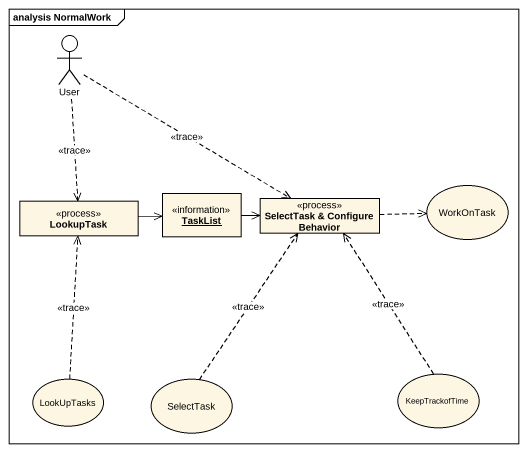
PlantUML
@startuml
mainframe analysis NormalWork
allowmixing
hide circle
hide empty members
actor User
class LookupTask <<process>>
object TaskList <<information>>
class "SelectTask & Configure Behavior" as SelectTask_Configure <<process>>
usecase WorkOnTask
usecase LookUpTasks
usecase SelectTask
usecase KeepTrackofTime
User ..> LookupTask : <<trace>>
User .right.> SelectTask_Configure : <<trace>>
LookupTask -right-> TaskList
TaskList -right-> SelectTask_Configure
SelectTask_Configure .right.> WorkOnTask
LookUpTasks .up.> LookupTask : <<trace>>
SelectTask .up.> SelectTask_Configure : <<trace>>
KeepTrackofTime .up.> SelectTask_Configure : <<trace>>
@enduml
